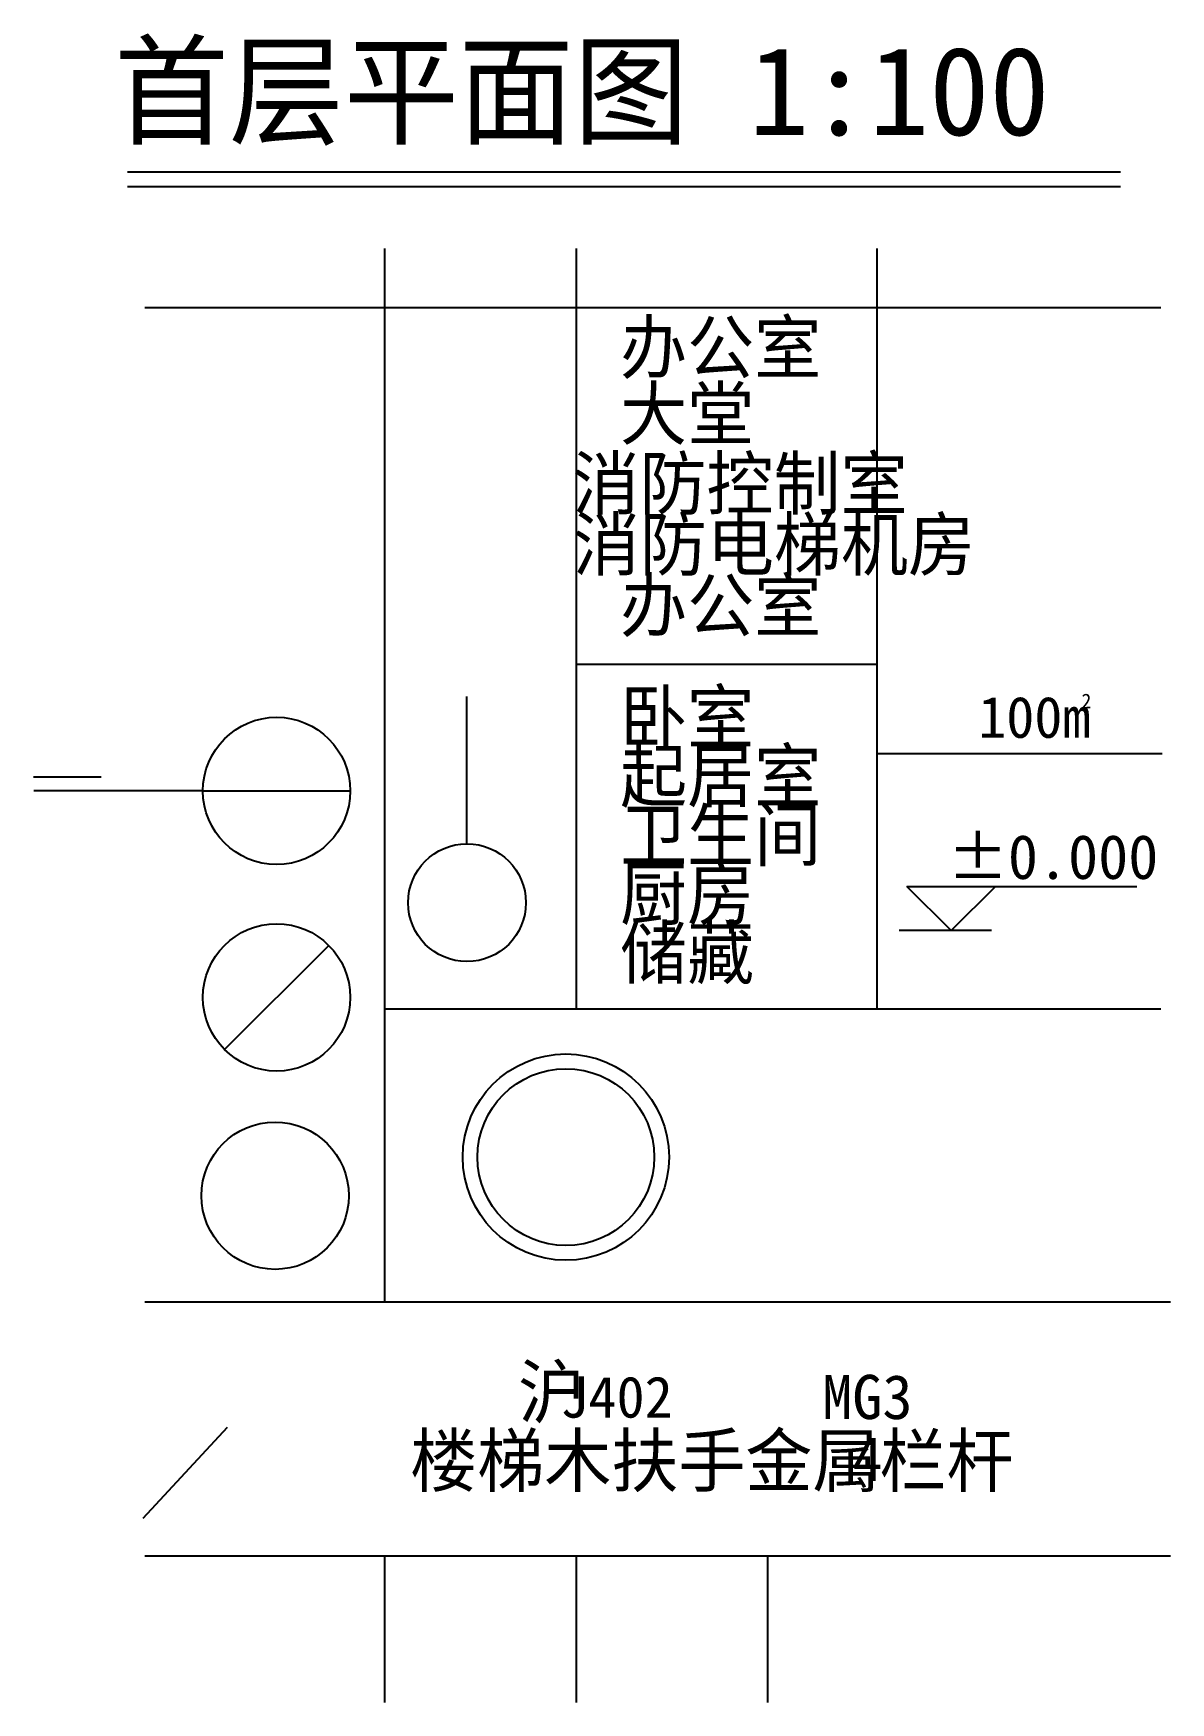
# Model space of a CAD drawing. Header units: metres. Extents: x 19618 to 27336, y -1196 to 10135.
import ezdxf

# ---------------------------------------------------------------- set-up
doc = ezdxf.new("R2010")
doc.units = ezdxf.units.M
for name, color, linetype in [('AXIS', 3, 'Continuous'), ('DIMP', 3, 'Continuous'), ('PUB_DIM', 3, 'Continuous'), ('PUB_TEXT', 7, 'Continuous'), ('WALL', 255, 'Continuous')]:
    doc.layers.add(name, color=color, linetype=linetype)

# ---------------------------------------------------------------- blocks, each defined once
blk = doc.blocks.new('A$C633344B7')
at = {"layer": 'PUB_DIM'}
for p, q in [((354, 0), (54, 300)), ((54, 300), (654, 300)), ((654, 300), (354, 0)), ((654, 300), (1614, 300)), ((627, 0), (0, 0))]:
    blk.add_line(p, q, dxfattribs=at)
blk = doc.blocks.new('_AXISO')
blk.add_circle((0, 0), 0.5)
blk = doc.blocks.new('F-XTH')
at = {"layer": 'DIMP'}
blk.add_circle((0, 0), 7, dxfattribs=at)
at = {"layer": 'DIMP', "color": 255}
blk.add_circle((0, 0), 6, dxfattribs=at)
blk = doc.blocks.new('F-ZX2')
at = {"layer": 'DIMP'}
blk.add_line((-3.55, -3.52), (3.55, 3.52), dxfattribs=at)
blk.add_circle((0, 0), 5, dxfattribs=at)
blk = doc.blocks.new('F-ZX-2')
at = {"layer": 'DIMP'}
blk.add_circle((0, 5), 5, dxfattribs=at)
blk = doc.blocks.new('A$C5C707306')
at = {"layer": 'DIMP'}
blk.add_line((0, 500), (1000, 500), dxfattribs=at)
blk.add_circle((500, 500), 500, dxfattribs=at)
blk = doc.blocks.new('A$C2AC71AAE')
at = {"layer": 'DIMP'}
blk.add_line((0, 0), (572.69, 618.71), dxfattribs=at)
for s, p in [('MG3', (4609.8, 673.01)), ('4', (4814.69, 252.79))]:
    blk.add_text(s, height=300, dxfattribs=at).set_placement(p)
at = {"layer": 'PUB_TEXT'}
for s, height, p in [('沪', 350, (2545.64, 682.69)), ('J402', 280, (2832.64, 682.69)), ('楼梯木扶手金属栏杆', 350, (1812.94, 216.02))]:
    blk.add_text(s, height=height, dxfattribs=at).set_placement(p)

msp = doc.modelspace()

# ---------------------------------------------------------------- linework, layer by layer
at = {"layer": 'AXIS'}
msp.add_line((22560.72, 4634.2), (22560.72, 5634.2), dxfattribs=at)
at = {"layer": 'DIMP'}
msp.add_line((20768.39, 4993), (19620.2, 4993), dxfattribs=at)
at = {"layer": 'PUB_TEXT'}
for p, q in [((20256.25, 9096.2), (26996.25, 9096.2)), ((22000.72, 8674.2), (22000.72, 1524.2)), ((23300.72, 8674.2), (23300.72, 3514.2)), ((25342.72, 8674.2), (25342.72, 3514.2)), ((20374, 8274.2), (27269.72, 8274.2)), ((23300.72, 5852.2), (25342.72, 5852.2)), ((25342.72, 5247.2), (27278.72, 5247.2)), ((22000.72, 3514.2), (27269.72, 3514.2)), ((20374, 1524.2), (27335.72, 1524.2)), ((20374, -198.8), (27335.72, -198.8)), ((22000.72, -198.8), (22000.72, -1195.8)), ((23300.72, -198.8), (23300.72, -1195.8)), ((24600.72, -198.8), (24600.72, -1195.8))]:
    msp.add_line(p, q, dxfattribs=at)
msp.add_lwpolyline([(20256.25, 9196.2), (26996.25, 9196.2)], dxfattribs=at)
at = {"layer": 'WALL'}
msp.add_line((20078.25, 5085.62), (19618.1, 5085.62), dxfattribs=at)

# ---------------------------------------------------------------- block references
at = {"layer": 'AXIS', "xscale": 800, "yscale": 800, "zscale": 800}
msp.add_blockref('_AXISO', (22560.72, 4234.2), dxfattribs=at)
at = {"layer": 'PUB_TEXT'}
for name, p in [('A$C5C707306', (20768.39, 4493)), ('A$C633344B7', (25492.72, 4044.2)), ('A$C2AC71AAE', (20362, 56))]:
    msp.add_blockref(name, p, dxfattribs=at)
at = {"layer": 'PUB_TEXT', "xscale": 100, "yscale": 100, "zscale": 100, "rotation": 0.22}
msp.add_blockref('F-ZX2', (21268.39, 3591), dxfattribs=at)
at = {"layer": 'PUB_TEXT', "xscale": 100, "yscale": 100, "zscale": 100}
for name, p in [('F-XTH', (23231.72, 2507.2)), ('F-ZX-2', (21258.63, 1745.1))]:
    msp.add_blockref(name, p, dxfattribs=at)

# ---------------------------------------------------------------- texts
at = {"layer": 'PUB_TEXT'}
for s, height, p in [('首层平面图 1:100', 600, (20165.25, 9444.2)), ('办公室', 350, (23599.67, 7829.2)), ('大堂', 350, (23599.67, 7379.2)), ('消防控制室', 350, (23275.67, 6905.2)), ('消防电梯机房', 350, (23278.67, 6491.2)), ('办公室', 350, (23599.67, 6077.2)), ('卧室', 350, (23599.67, 5320.2)), ('100m', 280, (26029.95, 5353.2)), ('2', 100, (26729.95, 5553.2)), ('起居室', 350, (23599.67, 4920.2)), ('卫生间', 350, (23599.67, 4520.2)), ('%%p0.000', 300, (25823.57, 4395.2)), ('厨房', 350, (23599.67, 4120.2)), ('储藏', 350, (23599.67, 3720.2))]:
    msp.add_text(s, height=height, dxfattribs=at).set_placement(p)

doc.saveas('drawing.dxf')
